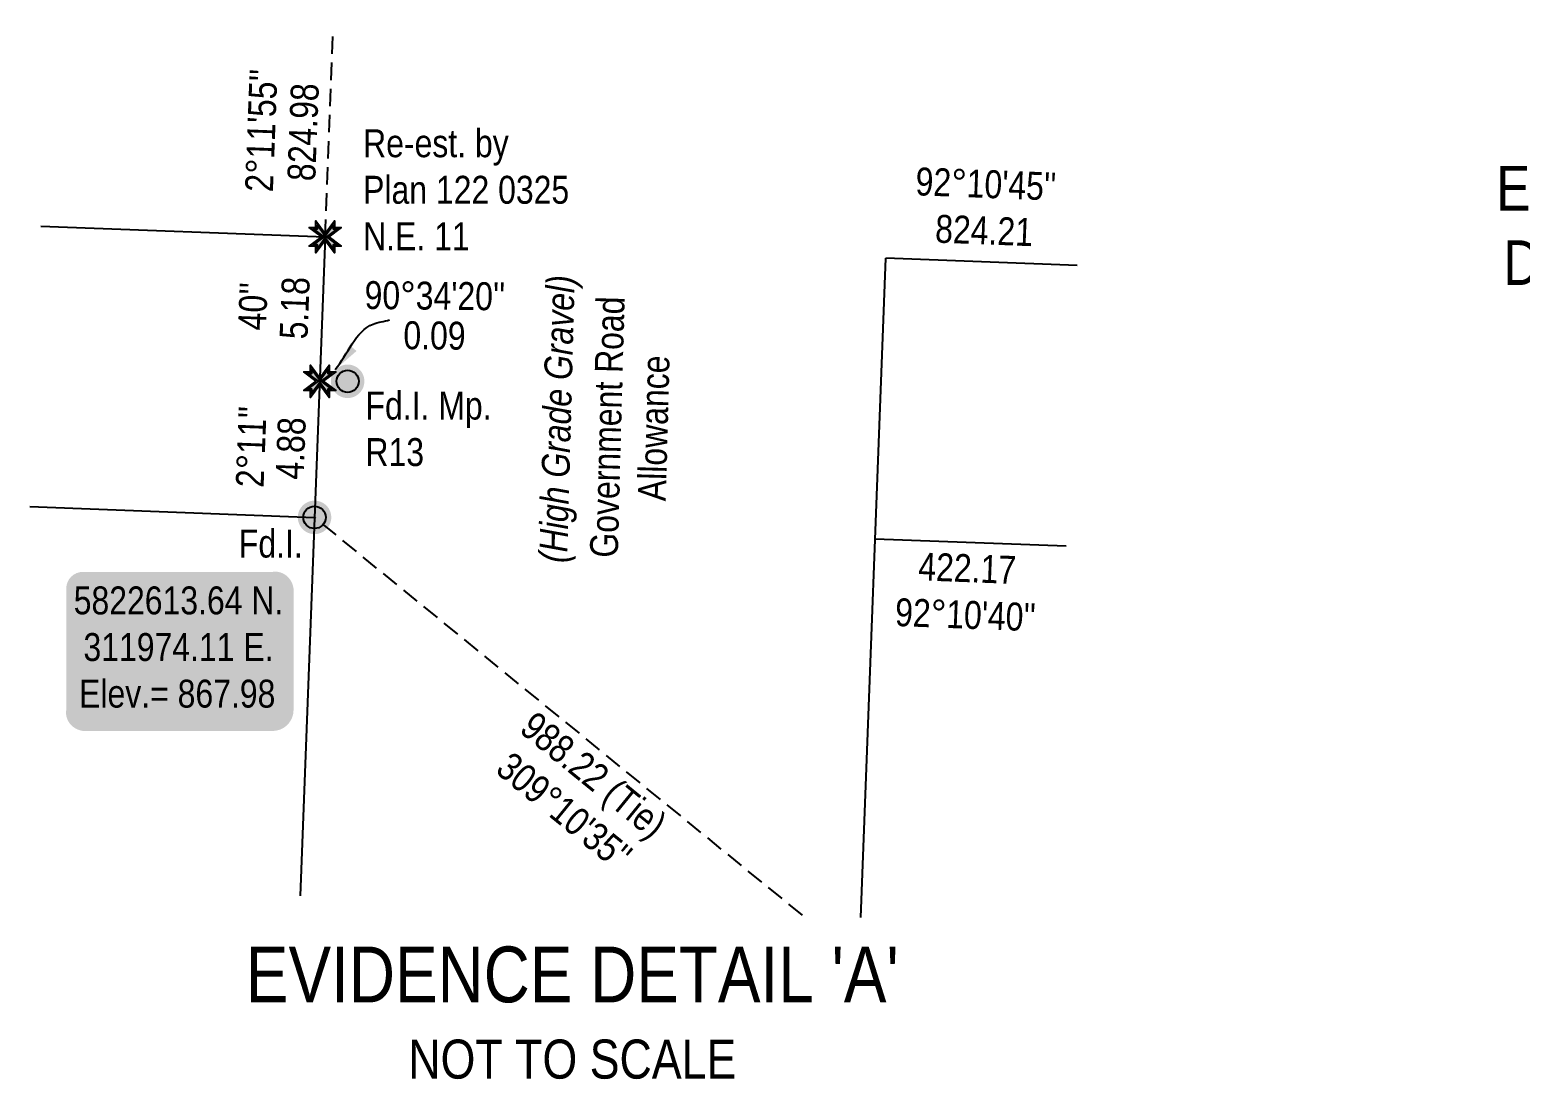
# Model space of a CAD drawing. Extents: x 311053 to 317465, y 5818876 to 5828373.
# Drawn here: x 311350 to 311884, y 5822379 to 5822755 of the extents above; entities that cross this region are included whole.
import ezdxf
from ezdxf.enums import TextEntityAlignment as Align

# ---------------------------------------------------------------- set-up
doc = ezdxf.new("R2010")
doc.units = 0
doc.header["$LTSCALE"] = 5
doc.linetypes.add('foc-TIELINE', pattern=[1.875, 1.25, -0.625])
doc.linetypes.add('foc-TRAV', pattern=[1.875, 1.25, -0.625])
doc.layers.get('Defpoints').update_dxf_attribs({"color": 9})
for name, color, linetype in [('DETAIL-T', 7, 'Continuous'), ('L-BD', 7, 'Continuous'), ('L-MON', 1, 'Continuous'), ('L-ROAD-T', 7, 'Continuous'), ('L-SEC', 7, 'Continuous'), ('L-TIE', 7, 'foc-TIELINE'), ('L-TITLEDB', 4, 'Continuous'), ('P-TRAV', 4, 'foc-TRAV')]:
    doc.layers.add(name, color=color, linetype=linetype)
doc.layers.add('T-TEXT', color=48, linetype='Continuous', lineweight=18)
doc.styles.add('80', font='ARIALN.TTF', dxfattribs={"height": 10})
doc.styles.add('80CG', font='ARIALN.TTF', dxfattribs={"height": 10})
doc.styles.add('80L', font='ARIALN.TTF', dxfattribs={"height": 10})
doc.styles.add('80LS', font='ARIALNI.TTF', dxfattribs={"height": 10})
doc.dimstyles.new('Compass 5 000', dxfattribs={"dimscale": 5, "dimtxt": 9, "dimasz": 2, "dimexe": 0.2, "dimexo": 0.0625, "dimgap": 0.5, "dimtad": 0, "dimtih": 1, "dimtoh": 1, "dimzin": 0, "dimdsep": 46, "dimtxsty": '80CG', "dimcen": 0.1, "dimse1": 1, "dimse2": 1, "dimclrd": 256, "dimclrt": 256, "dimaunit": 1, "dimadec": 4, "dimazin": 0, "dimtfac": 0.06, "dimtofl": 0, "dimtmove": 0, "dimatfit": 1, "dimfxl": 0.2, "dimtolj": 1, "dimtzin": 0, "dimlwd": -1, "dimarcsym": 0})

# ---------------------------------------------------------------- blocks, each defined once
blk = doc.blocks.new('*U519')
h = blk.add_hatch(color=254)
edge = h.paths.add_edge_path()
edge.add_line((-34, -28.5), (34, -28.5))
edge.add_arc((34, -22.5), 6, 270, 360)
edge.add_line((40, -22.5), (40, 21))
edge.add_arc((34, 21), 6, 0, 90)
edge.add_line((34, 27), (-34, 27))
edge.add_arc((-34, 21), 6, 90, 180)
edge.add_line((-40, 21), (-40, -22.5))
edge.add_arc((-34, -22.5), 6, 180, 270)
at = {"color": 1, "flags": 128}
blk.add_lwpolyline([(-34, -28.5, 3, 3, 0), (34, -28.5, 3, 3, 0.414214), (40, -22.5, 3, 3, 0), (40, 21, 3, 0, 0.414214), (34, 27, 0, 0, 0), (-34, 27, 0, 0, 0.414214), (-40, 21, 0, 0, 0), (-40, -22.5, 0, 3, 0.414214)], format="xyseb", close=True, dxfattribs=at)
blk.add_lwpolyline([(8.99, -11.5, 0, 10, 0), (0, 0, 5, 5, 0)], format="xyseb", dxfattribs=at)
at = {"color": 1, "style": '80'}
blk.add_attdef('ENTER_TEXT_001', (-35.99, -5), '', height=10, dxfattribs=at)
blk = doc.blocks.new('fdia')
at = {"color": 255, "const_width": 1}
blk.add_lwpolyline([(-0.5, 0, 1), (0.5, 0, 1)], format="xyb", close=True, dxfattribs=at)
blk = doc.blocks.new('Fdiaa')
blk.add_blockref('fdia', (0, 0))
blk = doc.blocks.new('fdib')
at = {"color": 1, "const_width": 1.6}
blk.add_lwpolyline([(-0.4, 0, 1), (0.4, 0, 1)], format="xyb", close=True, dxfattribs=at)
at = {"color": 1}
blk.add_circle((0, 0), 0.8, dxfattribs=at)
blk = doc.blocks.new('Fdibb')
blk.add_blockref('fdib', (0, 0))
blk = doc.blocks.new('fdicc')
for name in ['Fdibb', 'Fdiaa']:
    blk.add_blockref(name, (0, 0))
blk = doc.blocks.new('FDI')
blk.add_blockref('fdicc', (0, 0))
blk = doc.blocks.new('TEMP')
h = blk.add_hatch(color=255)
h.dxf.hatch_style = 1
h.paths.add_polyline_path([(0, 0.25), (-0.67, 1.15), (-0.67, 0.67), (-1.15, 0.67), (-0.25, 0), (-1.15, -0.67), (-0.67, -0.67), (-0.67, -1.15), (0, -0.25), (0.67, -1.15), (0.67, -0.67), (1.15, -0.67), (0.25, 0), (1.15, 0.67), (0.67, 0.67), (0.67, 1.15)])
h.paths.add_polyline_path([(0.57, 0.85), (0.57, 0.57), (0.85, 0.57), (0.08, 0), (0.85, -0.57), (0.57, -0.57), (0.57, -0.85), (0, -0.08), (-0.57, -0.85), (-0.57, -0.57), (-0.85, -0.57), (-0.08, 0), (-0.85, 0.57), (-0.57, 0.57), (-0.57, 0.85), (0, 0.08)], flags=16)
h = blk.add_hatch(color=1)
h.dxf.hatch_style = 1
h.paths.add_polyline_path([(0, 0.08), (-0.57, 0.85), (-0.57, 0.57), (-0.85, 0.57), (-0.08, 0), (-0.85, -0.57), (-0.57, -0.57), (-0.57, -0.85), (0, -0.08), (0.57, -0.85), (0.57, -0.57), (0.85, -0.57), (0.08, 0), (0.85, 0.57), (0.57, 0.57), (0.57, 0.85)])
at = {"color": 1}
for p, q in [((-0.08, 0), (0.08, 0)), ((0, 0.08), (0, -0.08))]:
    blk.add_line(p, q, dxfattribs=at)
at = {"color": 255, "flags": 128}
blk.add_lwpolyline([(-0.25, 0), (-1.15, 0.67), (-0.67, 0.67), (-0.67, 1.15), (0, 0.25), (0.67, 1.15), (0.67, 0.67), (1.15, 0.67), (0.25, 0), (1.15, -0.67), (0.67, -0.67), (0.67, -1.15), (0, -0.25), (-0.67, -1.15), (-0.67, -0.67), (-1.15, -0.67)], close=True, dxfattribs=at)
at = {"color": 1, "flags": 128}
blk.add_lwpolyline([(-0.08, 0), (-0.85, 0.57), (-0.57, 0.57), (-0.57, 0.85), (0, 0.08), (0.57, 0.85), (0.57, 0.57), (0.85, 0.57), (0.08, 0), (0.85, -0.57), (0.57, -0.57), (0.57, -0.85), (0, -0.08), (-0.57, -0.85), (-0.57, -0.57), (-0.85, -0.57)], close=True, dxfattribs=at)

msp = doc.modelspace()

# ---------------------------------------------------------------- linework, layer by layer
at = {"layer": 'Defpoints'}
msp.add_line((311454.413, 5822629.295), (311453.491, 5822629.304), dxfattribs=at)
at = {"layer": 'L-SEC'}
for p in [(311647.427, 5822437.226), (311725.007, 5822670.807)]:
    msp.add_line(p, (311656.476, 5822673.414), dxfattribs=at)
at = {"layer": 'L-SEC', "flags": 128}
msp.add_lwpolyline([(311353.495, 5822684.941), (311455.474, 5822681.061), (311446.427, 5822444.926)], dxfattribs=at)
at = {"layer": 'L-TIE'}
msp.add_line((311626.511, 5822438.027), (311451.623, 5822580.545), dxfattribs=at)
at = {"layer": 'L-TITLEDB'}
for p, q in [((311349.539, 5822584.478), (311451.623, 5822580.545)), ((311652.625, 5822572.902), (311721.049, 5822570.3))]:
    msp.add_line(p, q, dxfattribs=at)
at = {"layer": 'P-TRAV', "flags": 128}
msp.add_lwpolyline([(311455.474, 5822681.061), (311458.321, 5822755.252)], dxfattribs=at)

# ---------------------------------------------------------------- block references
at = {"layer": 'DETAIL-T', "color": 5, "linetype": 'ByBlock'}
ref = msp.add_blockref('*U519', (311402.595, 5822534.027), dxfattribs=dict(at, xscale=0.9998991, yscale=0.9998991, zscale=0.9998991))
ref.add_attrib('ENTER_TEXT_001', '5822613.64 N.', (311365.279, 5822545.798), dxfattribs={"layer": '0', "color": 1, "height": 9.99899, "style": '80'})
ref.add_attrib('ENTER_TEXT_002', '311974.11 E.', (311368.778, 5822529.093), dxfattribs={"layer": '0', "color": 1, "height": 9.99899, "style": '80'})
ref.add_attrib('ENTER_TEXT_003', 'Elev.= 867.98', (311367.21, 5822512.387), dxfattribs={"layer": '0', "color": 1, "height": 9.99899, "style": '80'})
at = {"layer": 'L-MON', "xscale": 4.999495499999984, "yscale": 4.999495499999984, "zscale": 4.999495499999984}
for name, p in [('TEMP', (311455.474, 5822681.061)), ('FDI', (311451.623, 5822580.545))]:
    msp.add_blockref(name, p, dxfattribs=at)
at = {"layer": 'L-MON', "color": 3}
for name, p, xscale, yscale, zscale in [('TEMP', (311453.493, 5822629.305), 4.9994955, 4.9994955, 4.9994955), ('FDI', (311463.49, 5822629.304), 4.999495499999984, 4.999495499999984, 4.999495499999984)]:
    msp.add_blockref(name, p, dxfattribs=dict(at, xscale=xscale, yscale=yscale, zscale=zscale))

# ---------------------------------------------------------------- texts
at = {"layer": 'DETAIL-T', "color": 3, "insert": (311922.13, 5822698.501), "char_height": 15.99839, "width": 101.30585, "attachment_point": 5, "style": '80CG', "bg_fill": 3, "box_fill_scale": 1.15, "bg_fill_color": 256, "bg_fill_true_color": 256, "bg_fill_transparency": 0}
msp.add_mtext("SEE\\PEVIDENCE\\PDETAIL 'A' ", dxfattribs=at)
at = {"layer": 'DETAIL-T', "color": 3, "insert": (311544.036, 5822403.005), "char_height": 19.99798, "width": 269.86667, "attachment_point": 5, "style": '80CG'}
msp.add_mtext("EVIDENCE DETAIL 'A' {\\H0.7x;NOT TO SCALE}", dxfattribs=at)
at = {"layer": 'L-BD', "style": '80L'}
for s, rotation, p in [("2°11'55''", 87.8019, (311432.522, 5822719.168)), ('824.98', 87.8019, (311447.509, 5822718.593)), ("40''", 87.806, (311429.503, 5822656.14)), ('5.18', 87.806, (311444.491, 5822655.566)), ("90°34'20''", 359.427, (311494.78, 5822659.98)), ('0.09', 359.427, (311494.637, 5822645.732)), ("2°11''", 87.806, (311428.827, 5822605.834)), ('4.88', 87.806, (311443.065, 5822605.289))]:
    msp.add_text(s, height=9.999, rotation=rotation, dxfattribs=at).set_placement(p, align=Align.MIDDLE)
at = {"layer": 'L-BD', "insert": (311692.513, 5822705.022), "char_height": 9.99899, "width": 50.74912, "attachment_point": 2, "rotation": 357.8212, "style": '80L', "bg_fill": 3, "box_fill_scale": 1.1, "bg_fill_color": 256, "bg_fill_transparency": 0}
msp.add_mtext("92°10'45'' 824.21", dxfattribs=at)
at = {"layer": 'L-BD', "char_height": 9.99899, "attachment_point": 2, "style": '80L'}
for s, insert, width, rotation in [("422.17\\P92°10'40'' ", (311685.817, 5822567.332), 95.1541, 357.8224), ("988.22 (Tie)\\P309°10'35'' ", (311554.887, 5822492.123), 61.16477, 320.8231)]:
    msp.add_mtext(s, dxfattribs=dict(at, insert=insert, width=width, rotation=rotation))
at = {"layer": 'L-MON', "attachment_point": 1, "style": '80L'}
for s, width, insert, char_height in [('Re-est. by\\PPlan 122 0325\\PN.E. 11', 73.51733, (311469.041, 5822719.606), 9.99897), ('Fd.I. Mp.\\PR13', 45.38471, (311469.88, 5822625.609), 9.999), ('\\pi1.0639;Fd.I.', 22.04407, (311423.426, 5822576.149), 9.99899)]:
    msp.add_mtext_dynamic_manual_height_columns(s, width=width, gutter_width=50, heights=[0], dxfattribs=dict(at, insert=insert, char_height=char_height))
at = {"layer": 'L-ROAD-T', "linetype": 'Continuous', "insert": (311551.566, 5822613.058), "char_height": 9.99899, "width": 100.53622, "attachment_point": 2, "rotation": 88.48324, "style": '80L'}
msp.add_mtext('Government Road Allowance', dxfattribs=at)
at = {"layer": 'T-TEXT', "linetype": 'Continuous', "insert": (311533.552, 5822615.943), "char_height": 9.99899, "width": 102.56578, "attachment_point": 2, "rotation": 88.48324, "style": '80LS'}
msp.add_mtext('(High Grade Gravel)', dxfattribs=at)

# ---------------------------------------------------------------- leaders
at = {"layer": 'L-BD', "path_type": 1}
msp.add_leader([(311459.008, 5822633.54), (311472.595, 5822649.797), (311478.51, 5822651.275)], dimstyle='Compass 5 000', override={"dimgap": 0.5, "dimtad": 0}, dxfattribs=at)

doc.saveas('drawing.dxf')
